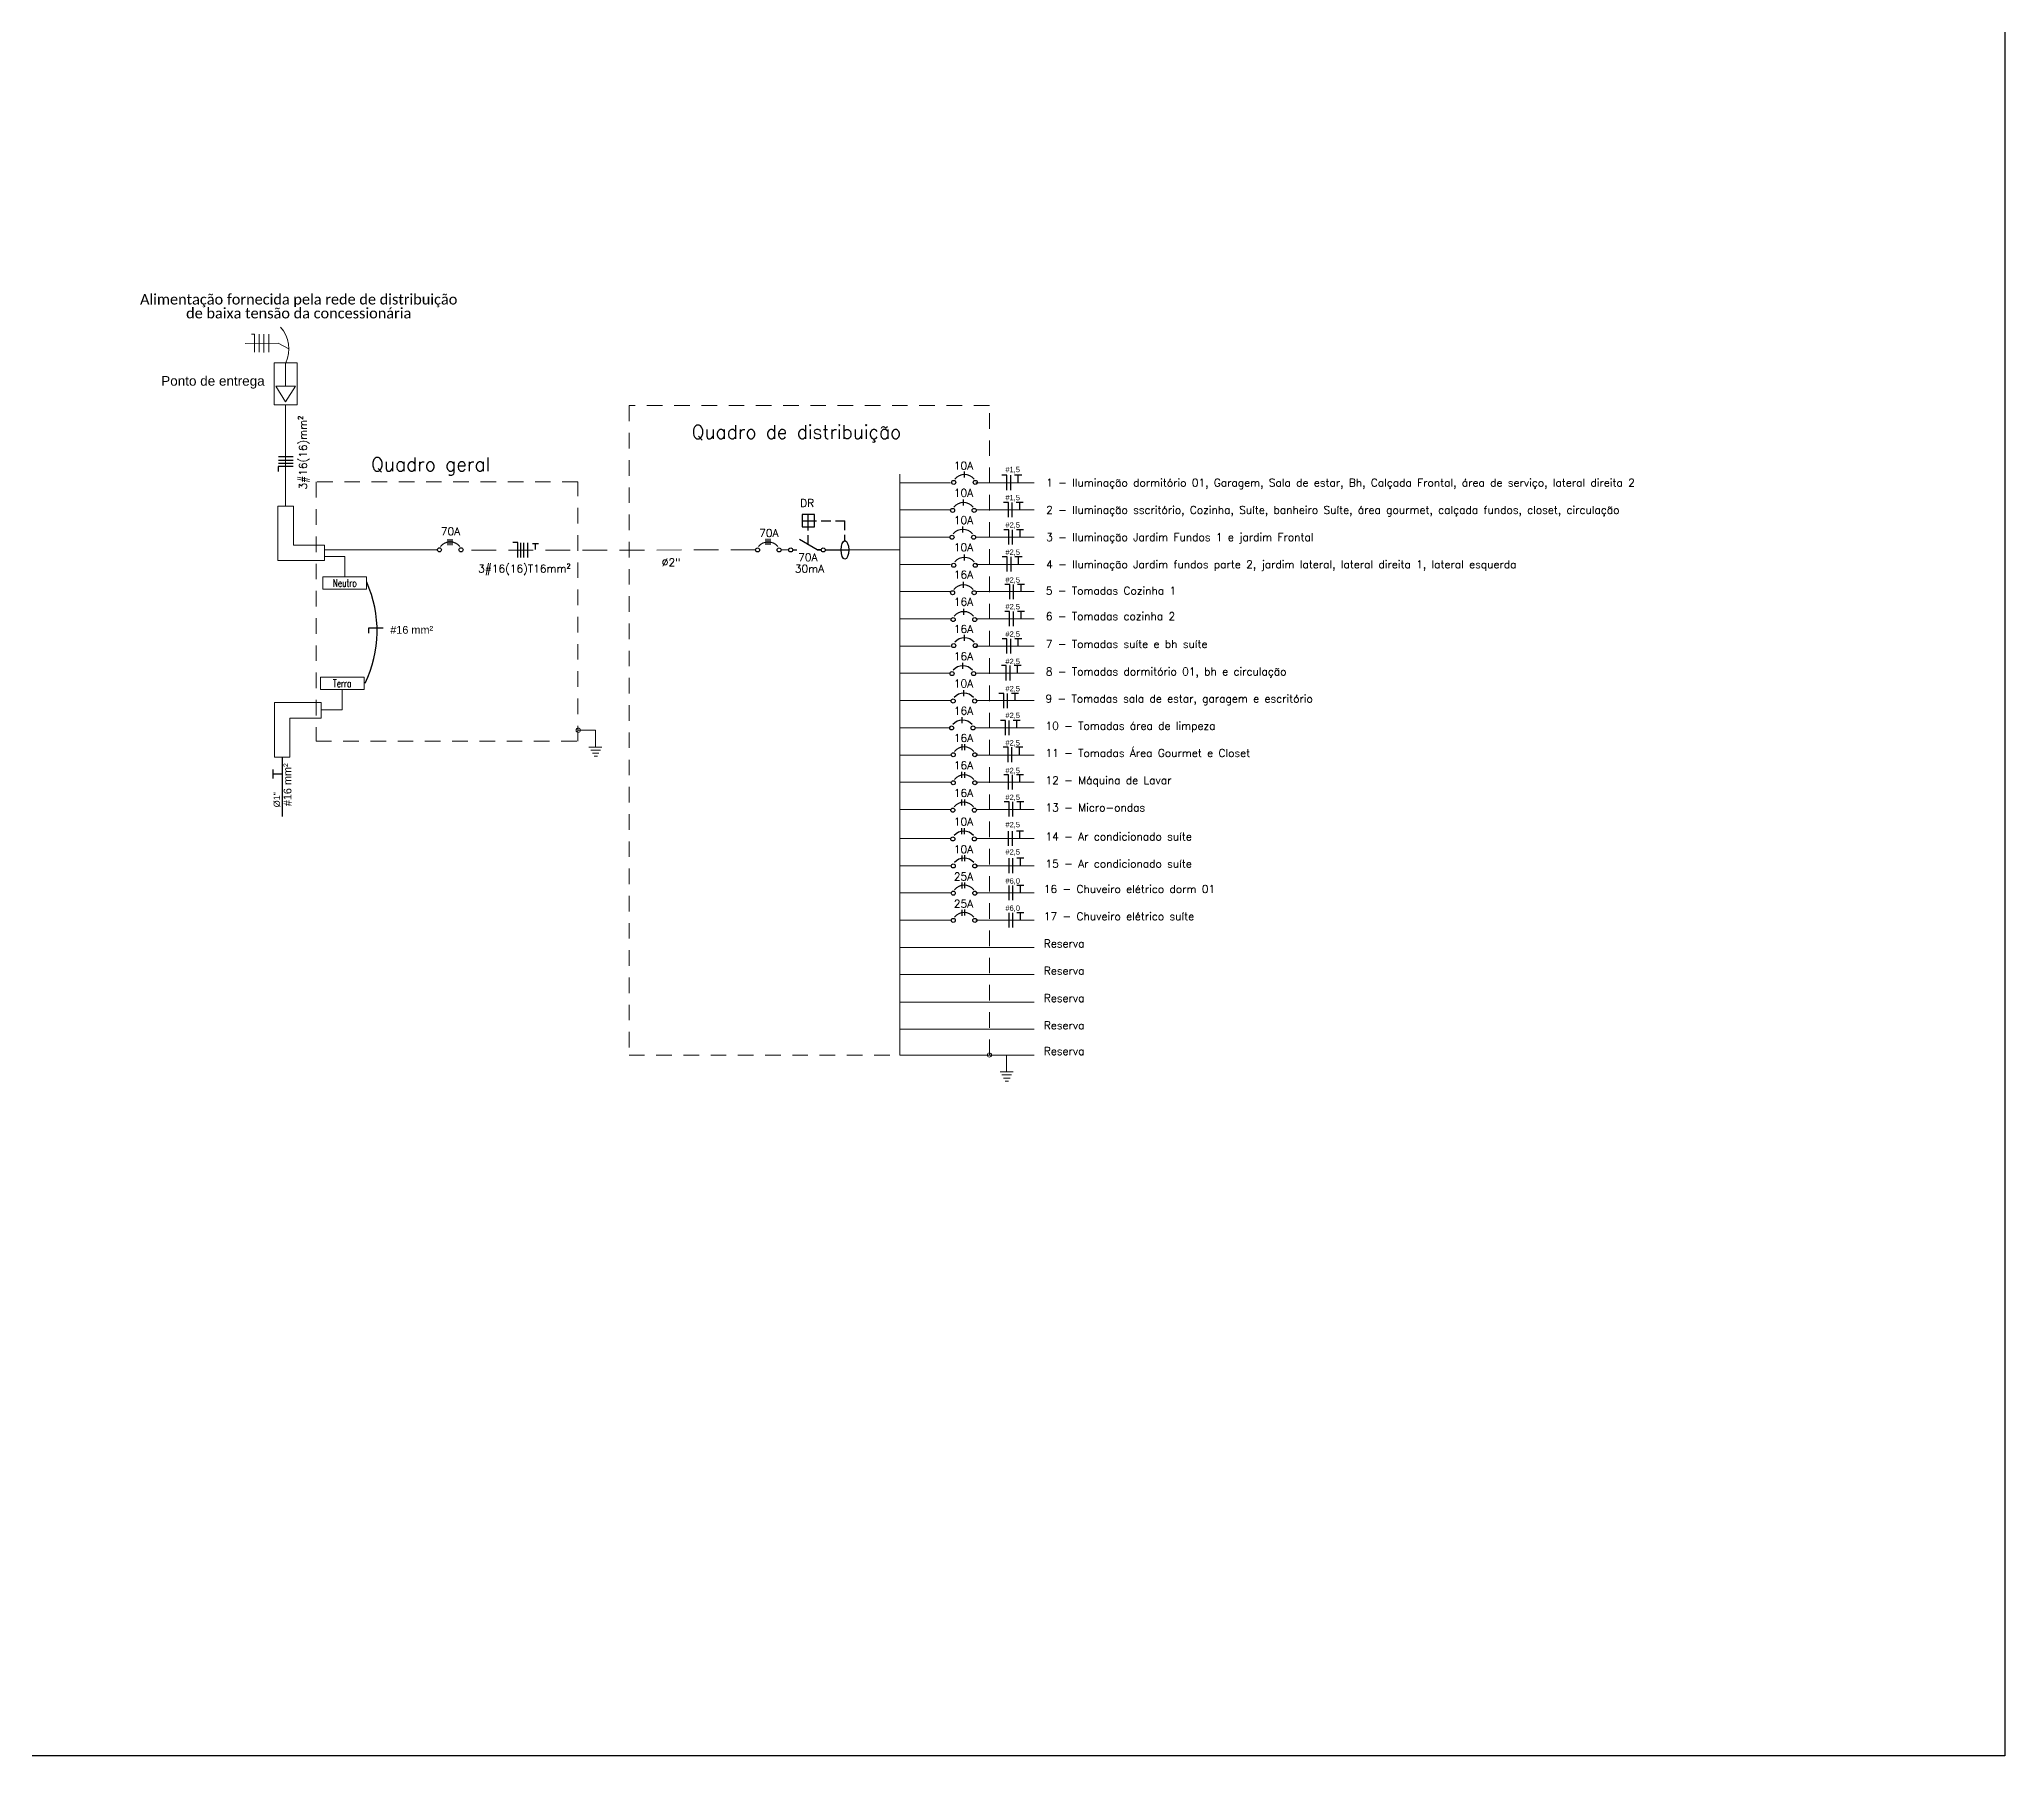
# Model space of a CAD drawing. Header units: millimetres. Extents: x 21 to 236, y 15 to 64.
# Drawn here: x 211.13 to 236.38, y 15.27 to 37.33 of the extents above; entities that cross this region are included whole.
import ezdxf
from ezdxf.enums import TextEntityAlignment as Align

# ---------------------------------------------------------------- set-up
doc = ezdxf.new("R2010")
doc.units = ezdxf.units.MM
for name, pattern in [('CONTORNO_QUADRO_T', [0.35, 0.2, -0.15]), ('DASHED2', [9.525, 6.35, -3.175]), ('ELETRODUTO_TETO', [1000, 1000, 0])]:
    doc.linetypes.add(name, pattern=pattern)
for name, color, linetype in [('ARQ5', 5, 'Continuous'), ('COTAS', 8, 'Continuous'), ('DIAGRAMAS_CONTORNO', 2, 'Continuous'), ('DIAGRAMAS_LINHA', 2, 'Continuous'), ('DIAGRAMAS_TEXTO', 4, 'Continuous'), ('DISJUNTOR_DR_30MA', 7, 'Continuous'), ('DISP_PROTECAO', 7, 'Continuous'), ('ELETRICA', 150, 'Continuous'), ('FIACAO', 7, 'Continuous'), ('INDICACAO_BIT_FIACAO', 7, 'Continuous'), ('INDICACAO_CIRCUITO', 7, 'Continuous'), ('INDICACAO_DIAM_TUBULACAO', 7, 'Continuous'), ('LEGENDA_LINHA', 2, 'Continuous'), ('LIE-BLOCK', 7, 'Continuous'), ('LIE-CIR-TOMADAS', 1, 'Continuous'), ('LIE-LEGENDA GERAL', 2, 'Continuous'), ('LIE-PTO-INT', 3, 'Continuous'), ("LIE-TAG'S", 7, 'Continuous'), ('tx-escala', 7, 'Continuous'), ('VIEW', 16, 'Continuous')]:
    doc.layers.add(name, color=color, linetype=linetype)
for name, color, linetype, lineweight in [('EL - Entrada', 4, 'DASHED2', 20), ('EL-Textos fios', 7, 'Continuous', 20), ('EL-Textos pontos', 5, 'Continuous', 20), ('INDICACAO_POTENCIA', 7, 'Continuous', 15)]:
    doc.layers.add(name, color=color, linetype=linetype, lineweight=lineweight)
doc.styles.add('ARIAL', font='arial.ttf')
doc.styles.add('MODEL1p100-escala', font='romans.shx', dxfattribs={"height": 0.25})
doc.styles.add('ROMANS', font='romans.shx')

# ---------------------------------------------------------------- blocks, each defined once
blk = doc.blocks.new('TERRAQD')
at = {"color": 3, "linetype": 'ByBlock', "lineweight": 5}
for p, q in [((0, 0), (-0.444, 0)), ((-0.444, 0), (-0.444, -0.435)), ((-0.609, -0.435), (-0.274, -0.435)), ((-0.57, -0.513), (-0.319, -0.513)), ((-0.531, -0.591), (-0.363, -0.591)), ((-0.492, -0.67), (-0.408, -0.67))]:
    blk.add_line(p, q, dxfattribs=at)
blk.add_circle((0, 0), 0.0554, dxfattribs=at)
blk = doc.blocks.new('*U65', base_point=(422.641, 259.843))
blk.add_lwpolyline([(422.972, 260.14), (422.972, 260.297), (422.815, 260.297), (422.815, 260.14)], close=True)
blk.add_ellipse((423.364, 259.843), major_axis=(0, 0.119), ratio=0.410959)
at = {"layer": 'ARQ5'}
blk.add_line((423.006, 259.843), (423.059, 259.843), dxfattribs=at)
at = {"layer": 'COTAS', "linetype": 'Continuous'}
for p, q in [((422.815, 260.218), (422.998, 260.218)), ((422.893, 260.092), (422.893, 260.297)), ((423.059, 260.218), (423.181, 260.218)), ((423.242, 260.218), (423.364, 260.218)), ((423.364, 260.096), (423.364, 260.218)), ((422.893, 259.909), (422.893, 260.031)), ((423.364, 259.962), (423.364, 260.035))]:
    blk.add_line(p, q, dxfattribs=at)
at = {"layer": 'ELETRICA'}
for p, q in [((422.693, 259.843), (422.745, 259.843)), ((423.111, 259.843), (423.413, 259.843))]:
    blk.add_line(p, q, dxfattribs=at)
blk.add_lwpolyline([(423.059, 259.843), (423.006, 259.843), (422.78, 259.975)], dxfattribs=at)
for centre in [(422.667, 259.843), (423.085, 259.843)]:
    blk.add_circle(centre, 0.0261, dxfattribs=at)
at = {"style": 'MODEL1p100-escala'}
blk.add_text('DR', height=0.1, dxfattribs=at).set_placement((422.79, 260.395))
at = {"layer": 'tx-escala', "style": 'MODEL1p100-escala'}
blk.add_text('30mA', height=0.1, dxfattribs=at).set_placement((422.909, 259.602), align=Align.MIDDLE)
blk = doc.blocks.new('*U66', base_point=(422.641, 259.843))
for centre in [(422.667, 259.843), (422.944, 259.843)]:
    blk.add_circle(centre, 0.026)
blk.add_arc((422.805, 259.782), 0.162, 39.9589, 140.0411)
blk = doc.blocks.new('*U64', base_point=(608.67, 153.293))
for p, q in [((608.67, 153.483), (608.544, 153.483)), ((608.67, 153.103), (608.67, 153.483))]:
    blk.add_line(p, q)
blk = doc.blocks.new('*U63', base_point=(576.818, 148.746))
blk.add_line((576.818, 148.556), (576.818, 148.936))
blk = doc.blocks.new('*U62', base_point=(635.972, 148.746))
at = {"linetype": 'Continuous'}
for p, q in [((636.064, 148.936), (635.881, 148.936)), ((635.972, 148.746), (635.972, 148.936))]:
    blk.add_line(p, q, dxfattribs=at)
blk = doc.blocks.new('*U68', base_point=(422.641, 259.843))
for centre in [(422.667, 259.843), (422.944, 259.843)]:
    blk.add_circle(centre, 0.026)
blk.add_arc((422.805, 259.782), 0.162, 39.9589, 140.0411)
blk = doc.blocks.new('*U67', base_point=(576.82, 148.75))
blk.add_line((576.82, 148.56), (576.82, 148.94))
blk = doc.blocks.new('*U69', base_point=(635.972, 148.746))
at = {"linetype": 'Continuous'}
for p, q in [((636.064, 148.936), (635.881, 148.936)), ((635.972, 148.746), (635.972, 148.936))]:
    blk.add_line(p, q, dxfattribs=at)
blk = doc.blocks.new('*U71', base_point=(451.551, 262.304))
for centre in [(451.577, 262.304), (451.854, 262.304)]:
    blk.add_circle(centre, 0.026)
blk.add_arc((451.716, 262.243), 0.162, 39.9589, 140.0411)
blk = doc.blocks.new('*U70', base_point=(576.82, 148.75))
blk.add_line((576.82, 148.56), (576.82, 148.94))
blk = doc.blocks.new('*U72', base_point=(451.716, 262.405))
at = {"xscale": 0.2, "yscale": 0.2, "zscale": 0.2}
blk.add_blockref('*U70', (451.716, 262.405), dxfattribs=at)
blk = doc.blocks.new('monofásico')
at = {"color": 4}
for p, q in [((-0.05, 0.095), (-0.113, 0.095)), ((-0.05, -0.095), (-0.05, 0.095))]:
    blk.add_line(p, q, dxfattribs=at)
at = {"color": 1}
blk.add_line((0, -0.095), (0, 0.095), dxfattribs=at)
at = {"color": 3, "linetype": 'Continuous'}
for p, q in [((0.141, 0.095), (0.05, 0.095)), ((0.096, 0), (0.096, 0.095))]:
    blk.add_line(p, q, dxfattribs=at)
blk = doc.blocks.new('*U49')
at = {"layer": 'LIE-PTO-INT'}
blk.add_blockref('monofásico', (0, 0), dxfattribs=at)
blk = doc.blocks.new('bifásico')
at = {"color": 1}
for p, q in [((-0.05, -0.095), (-0.05, 0.095)), ((0, -0.095), (0, 0.095))]:
    blk.add_line(p, q, dxfattribs=at)
at = {"color": 3, "linetype": 'Continuous'}
for p, q in [((0.141, 0.095), (0.05, 0.095)), ((0.096, 0), (0.096, 0.095))]:
    blk.add_line(p, q, dxfattribs=at)
blk = doc.blocks.new('*U51')
at = {"layer": 'LIE-PTO-INT'}
blk.add_blockref('bifásico', (0, 0), dxfattribs=at)

msp = doc.modelspace()

# ---------------------------------------------------------------- linework, layer by layer
at = {"layer": 'DIAGRAMAS_CONTORNO', "color": 0, "linetype": 'CONTORNO_QUADRO_T', "lineweight": 5}
for points in [[(218.704, 32.622), (218.704, 24.276), (223.335, 24.276), (223.335, 32.622)], [(214.682, 31.641), (214.682, 28.308), (218.046, 28.308), (218.046, 31.641)]]:
    msp.add_lwpolyline(points, close=True, dxfattribs=at)
at = {"layer": 'DIAGRAMAS_LINHA', "color": 0, "lineweight": 5}
for points in [[(214.291, 31.33), (214.291, 32.633)], [(222.184, 31.74), (222.184, 24.276)], [(222.184, 31.632), (222.834, 31.632)], [(223.163, 31.632), (223.913, 31.632)], [(222.184, 31.282), (222.834, 31.282)], [(223.163, 31.282), (223.913, 31.282)], [(222.184, 30.932), (222.834, 30.932)], [(223.163, 30.932), (223.913, 30.932)], [(214.792, 30.769), (216.242, 30.769)], [(215.051, 30.423), (215.051, 30.683), (214.801, 30.683)], [(220.658, 30.768), (220.756, 30.768)], [(221.528, 30.768), (222.182, 30.768)], [(222.184, 30.582), (222.834, 30.582)], [(223.163, 30.582), (223.913, 30.582)], [(222.184, 30.232), (222.834, 30.232)], [(223.163, 30.232), (223.913, 30.232)], [(222.184, 29.882), (222.834, 29.882)], [(223.163, 29.882), (223.913, 29.882)], [(222.184, 29.532), (222.834, 29.532)], [(223.163, 29.532), (223.913, 29.532)], [(222.184, 29.182), (222.834, 29.182)], [(223.163, 29.182), (223.913, 29.182)], [(215.019, 28.973), (215.019, 28.713), (214.747, 28.713)], [(222.184, 28.832), (222.834, 28.832)], [(223.163, 28.832), (223.913, 28.832)], [(222.184, 28.482), (222.834, 28.482)], [(223.163, 28.482), (223.913, 28.482)], [(222.184, 28.132), (222.834, 28.132)], [(223.163, 28.132), (223.913, 28.132)], [(222.184, 27.782), (222.834, 27.782)], [(223.163, 27.782), (223.913, 27.782)], [(222.184, 27.432), (222.834, 27.432)], [(223.163, 27.432), (223.913, 27.432)], [(222.184, 27.059), (222.834, 27.059)], [(223.163, 27.059), (223.913, 27.059)], [(222.184, 26.709), (222.834, 26.709)], [(223.163, 26.709), (223.913, 26.709)], [(222.184, 26.359), (222.834, 26.359)], [(223.163, 26.359), (223.913, 26.359)], [(222.184, 26.009), (222.834, 26.009)], [(223.163, 26.009), (223.913, 26.009)], [(222.184, 25.659), (223.913, 25.659)], [(222.184, 25.309), (223.913, 25.309)], [(222.184, 24.957), (223.913, 24.957)], [(222.184, 24.607), (223.913, 24.607)], [(222.184, 24.276), (223.913, 24.276)]]:
    msp.add_lwpolyline(points, dxfattribs=at)
for points in [[(214.791, 30.63), (214.791, 30.83), (214.391, 30.83), (214.391, 31.33), (214.191, 31.33), (214.191, 30.63)], [(214.771, 30.263), (215.331, 30.263), (215.331, 30.423), (214.771, 30.423)], [(214.739, 28.973), (215.299, 28.973), (215.299, 29.133), (214.739, 29.133)], [(214.747, 28.805), (214.747, 28.605), (214.347, 28.605), (214.347, 28.105), (214.147, 28.105), (214.147, 28.805)]]:
    msp.add_lwpolyline(points, close=True, dxfattribs=at)
at = {"layer": 'EL - Entrada', "color": 0, "linetype": 'ByBlock'}
for p, q in [((214.197, 33.424), (213.773, 33.423)), ((213.853, 33.542), (213.892, 33.542)), ((213.892, 33.31), (213.892, 33.542)), ((213.95, 33.31), (213.95, 33.542)), ((214.011, 33.307), (214.011, 33.539)), ((214.074, 33.308), (214.074, 33.54)), ((214.197, 33.424), (214.33, 33.352)), ((214.291, 33.173), (214.291, 32.873)), ((214.291, 32.673), (214.164, 32.873)), ((214.164, 32.873), (214.418, 32.873)), ((214.418, 32.873), (214.291, 32.673))]:
    msp.add_line(p, q, dxfattribs=at)
msp.add_lwpolyline([(214.144, 32.633), (214.144, 33.173), (214.439, 33.173), (214.439, 32.633)], close=True, dxfattribs=at)
msp.add_arc((213.901, 33.352), 0.43, 335.3392, 40.7564, dxfattribs=at)
at = {"layer": 'LEGENDA_LINHA', "color": 0}
msp.add_line((214.247, 28.105), (214.247, 27.343), dxfattribs=at)
at = {"layer": 'LIE-CIR-TOMADAS', "color": 0}
msp.add_arc((213.926, 29.722), 1.541, 334.2866, 24.111, dxfattribs=at)
at = {"layer": 'LIE-LEGENDA GERAL', "color": 0, "linetype": 'DASHED2', "lineweight": 5, "ltscale": 0.05}
msp.add_line((220.33, 30.768), (216.57, 30.764), dxfattribs=at)
at = {"layer": 'VIEW', "linetype": 'ELETRODUTO_TETO'}
msp.add_lwpolyline([(181.813, 59.391), (236.384, 59.391), (236.384, 15.27), (181.813, 15.27)], close=True, dxfattribs=at)

# ---------------------------------------------------------------- block references
at = {"color": 0}
for name, p, xscale, yscale, zscale in [('*U67', (216.378, 30.869), 0.2, 0.2, 0.2), ('*U67', (216.404, 30.869), 0.2, 0.2, 0.2), ('*U67', (216.433, 30.869), 0.2, 0.2, 0.2), ('*U69', (217.502, 30.772), 0.4006520812789592, 0.4006520812789592, 0.4006520812789592), ('*U67', (220.465, 30.873), 0.2, 0.2, 0.2), ('*U67', (220.491, 30.873), 0.2, 0.2, 0.2), ('*U67', (220.52, 30.873), 0.2, 0.2, 0.2)]:
    msp.add_blockref(name, p, dxfattribs=dict(at, xscale=xscale, yscale=yscale, zscale=zscale))
at = {"color": 0, "xscale": 0.6282403323690173, "yscale": 0.6282403323690173, "zscale": 0.6282403323690173, "rotation": 90}
msp.add_blockref('*U62', (214.247, 27.887), dxfattribs=at)
at = {"layer": 'DIAGRAMAS_LINHA', "color": 0, "lineweight": 5, "xscale": -0.5, "yscale": 0.5, "zscale": 0.5}
for p in [(218.052, 28.451), (223.335, 24.276)]:
    msp.add_blockref('TERRAQD', p, dxfattribs=at)
at = {"layer": 'DISJUNTOR_DR_30MA', "color": 0, "lineweight": 5}
msp.add_blockref('*U65', (220.756, 30.768), dxfattribs=at)
at = {"layer": 'DISP_PROTECAO', "color": 0, "lineweight": 5}
for name, p in [('*U71', (222.851, 31.636)), ('*U72', (223.015, 31.736)), ('*U71', (222.837, 31.276)), ('*U72', (223.001, 31.377)), ('*U72', (222.994, 31.031)), ('*U68', (216.242, 30.769)), ('*U66', (220.33, 30.768)), ('*U71', (222.83, 30.931)), ('*U71', (222.851, 30.571)), ('*U72', (223.015, 30.671)), ('*U71', (222.837, 30.218)), ('*U72', (223.001, 30.319)), ('*U71', (222.844, 29.873)), ('*U72', (223.008, 29.973)), ('*U71', (222.851, 29.538)), ('*U72', (223.015, 29.638)), ('*U72', (222.994, 29.279)), ('*U71', (222.83, 29.178)), ('*U71', (222.844, 28.826)), ('*U72', (223.008, 28.926)), ('*U71', (222.823, 28.48)), ('*U72', (222.987, 28.581)), ('*U71', (222.845, 28.135)), ('*U72', (222.986, 28.234)), ('*U72', (223.021, 28.234)), ('*U71', (222.845, 27.775)), ('*U72', (222.983, 27.876)), ('*U72', (223.02, 27.875)), ('*U72', (222.98, 27.522)), ('*U72', (223.018, 27.521)), ('*U71', (222.84, 27.423)), ('*U71', (222.84, 27.053)), ('*U72', (222.983, 27.152)), ('*U72', (223.017, 27.154)), ('*U71', (222.845, 26.706)), ('*U72', (222.984, 26.804)), ('*U72', (223.02, 26.807)), ('*U71', (222.845, 26.356)), ('*U72', (222.984, 26.454)), ('*U72', (223.02, 26.457)), ('*U71', (222.845, 26.006)), ('*U72', (222.984, 26.104)), ('*U72', (223.02, 26.107))]:
    msp.add_blockref(name, p, dxfattribs=at)
at = {"layer": 'FIACAO', "color": 0, "lineweight": 5, "xscale": 0.5000000000000001, "yscale": 0.5000000000000001, "zscale": 0.5000000000000001, "rotation": 90.00000000000001}
for name, p in [('*U64', (214.291, 31.838)), ('*U63', (214.293, 31.917)), ('*U63', (214.293, 31.879)), ('*U63', (214.294, 31.966)), ('*U64', (215.451, 29.761))]:
    msp.add_blockref(name, p, dxfattribs=at)
at = {"layer": 'FIACAO', "color": 0, "lineweight": 5, "xscale": 0.5000000000000001, "yscale": 0.5000000000000001, "zscale": 0.5000000000000001}
for name, p in [('*U64', (217.274, 30.767)), ('*U63', (217.314, 30.765)), ('*U63', (217.353, 30.765)), ('*U63', (217.402, 30.764))]:
    msp.add_blockref(name, p, dxfattribs=at)
at = {"layer": "LIE-TAG'S", "color": 0}
for name, p in [('*U49', (223.61, 31.632)), ('*U49', (223.63, 31.282)), ('*U49', (223.634, 30.933)), ('*U49', (223.614, 30.586)), ('*U49', (223.647, 30.228)), ('*U49', (223.646, 29.883)), ('*U49', (223.611, 29.531)), ('*U49', (223.602, 29.186)), ('*U49', (223.57, 28.828)), ('*U49', (223.591, 28.482)), ('*U49', (223.626, 28.136)), ('*U49', (223.632, 27.783)), ('*U49', (223.638, 27.437)), ('*U51', (223.632, 27.06)), ('*U51', (223.638, 26.71)), ('*U51', (223.638, 26.36)), ('*U51', (223.638, 26.01))]:
    msp.add_blockref(name, p, dxfattribs=at)

# ---------------------------------------------------------------- texts
at = {"layer": 'DIAGRAMAS_TEXTO', "color": 0, "lineweight": 5, "style": 'ROMANS'}
for s, p in [('Quadro de distribuição', (219.509, 32.197)), ('Quadro geral', (215.389, 31.782))]:
    msp.add_text(s, height=0.175, dxfattribs=at).set_placement(p)
at = {"layer": 'DIAGRAMAS_TEXTO', "color": 0, "lineweight": 5, "style": 'ROMANS', "width": 0.7}
for s, p in [('Neutro', (215.051, 30.343)), ('Terra', (215.019, 29.053))]:
    msp.add_text(s, height=0.1, dxfattribs=at).set_placement(p, align=Align.MIDDLE_CENTER)
at = {"layer": 'DIAGRAMAS_TEXTO', "color": 0, "lineweight": 5, "style": 'ROMANS'}
for s, p in [('16 - Chuveiro elétrico dorm 01', (224.036, 26.409)), ('17 - Chuveiro elétrico suíte', (224.036, 26.059)), ('Reserva', (224.036, 25.709)), ('Reserva', (224.036, 25.359)), ('Reserva', (224.036, 25.007)), ('Reserva', (224.036, 24.657)), ('Reserva', (224.036, 24.326))]:
    msp.add_text(s, height=0.1, dxfattribs=at).set_placement(p, align=Align.MIDDLE_LEFT)
at = {"layer": 'EL - Entrada', "color": 0, "insert": (213.357, 32.841), "char_height": 0.12406, "width": 1.39502, "attachment_point": 8, "line_spacing_factor": 0.798, "style": 'ARIAL'}
msp.add_mtext('Ponto de entrega', dxfattribs=at)
at = {"layer": 'EL-Textos fios', "color": 0, "char_height": 0.1001, "width": 0.60196, "attachment_point": 8, "line_spacing_factor": 0.798, "style": 'ARIAL'}
for insert, rotation in [((215.911, 29.689), 0.029), ((214.366, 27.75), 90.461)]:
    msp.add_mtext('#16 mm²', dxfattribs=dict(at, insert=insert, rotation=rotation))
at = {"layer": 'EL-Textos pontos', "color": 0, "insert": (214.459, 33.742), "char_height": 0.134254, "width": 4.20139, "attachment_point": 8, "line_spacing_factor": 0.798, "style": 'ARIAL'}
msp.add_mtext('{\\fCalibri Light|b0|i0|c0|p34;\\C0;Alimentação fornecida pela rede de distribuição de baixa tensão da concessionária}', dxfattribs=at)
at = {"layer": 'INDICACAO_BIT_FIACAO', "color": 0, "lineweight": 5, "style": 'ROMANS'}
msp.add_text('3#16(16)mm²', height=0.1, rotation=90, dxfattribs=at).set_placement((214.463, 32.018), align=Align.TOP_CENTER)
msp.add_text('3#16(16)T16mm²', height=0.1, dxfattribs=at).set_placement((217.36, 30.578), align=Align.TOP_CENTER)
at = {"layer": 'INDICACAO_CIRCUITO', "color": 0, "lineweight": 5, "style": 'ROMANS'}
for s, p in [('1 - Iluminação dormitório 01, Garagem, Sala de estar, Bh, Calçada Frontal, área de serviço, lateral direita 2', (224.063, 31.632)), ('2 - Iluminação sscritório, Cozinha, Suíte, banheiro Suíte, área gourmet, calçada fundos, closet, circulação', (224.063, 31.282)), ('3 - Iluminação Jardim Fundos 1 e jardim Frontal', (224.063, 30.932)), ('4 - Iluminação Jardim fundos parte 2, jardim lateral, lateral direita 1, lateral esquerda', (224.063, 30.582)), ('5 - Tomadas Cozinha 1', (224.062, 30.244)), ('6 - Tomadas cozinha 2 ', (224.061, 29.916)), ('7 - Tomadas suíte e bh suíte ', (224.061, 29.558)), ('8 - Tomadas dormitório 01, bh e circulação', (224.061, 29.205)), ('9 - Tomadas sala de estar, garagem e escritório', (224.056, 28.857)), ('10 - Tomadas área de limpeza', (224.056, 28.507)), ('11 - Tomadas Área Gourmet e Closet', (224.056, 28.157)), ('12 - Máquina de Lavar', (224.056, 27.807)), ('13 - Micro-ondas', (224.056, 27.457)), ('14 - Ar condicionado suíte', (224.056, 27.084)), ('15 - Ar condicionado suíte', (224.056, 26.734))]:
    msp.add_text(s, height=0.1, dxfattribs=at).set_placement(p, align=Align.MIDDLE_LEFT)
at = {"layer": 'INDICACAO_DIAM_TUBULACAO', "color": 0, "lineweight": 5, "style": 'ROMANS'}
msp.add_text('%%C2"', height=0.1, rotation=359.9235, dxfattribs=at).set_placement((219.124, 30.528), align=Align.BOTTOM_LEFT)
at = {"layer": 'INDICACAO_POTENCIA', "color": 0, "lineweight": 5, "style": 'ROMANS'}
for s, p in [('10A', (223.003, 31.801)), ('10A', (223.003, 31.451)), ('10A', (223.003, 31.101)), ('70A', (216.411, 30.957)), ('70A', (220.499, 30.936)), ('10A', (223.003, 30.751)), ('16A', (223.003, 30.401)), ('16A', (223.003, 30.051)), ('16A', (223.003, 29.701)), ('16A', (223.003, 29.351)), ('10A', (223.003, 29.001)), ('16A', (223.003, 28.65)), ('16A', (223.003, 28.301)), ('16A', (223.003, 27.95)), ('16A', (223.002, 27.594)), ('10A', (223.003, 27.226)), ('10A', (223.002, 26.87)), ('25A', (223.002, 26.52)), ('25A', (223.002, 26.17))]:
    msp.add_text(s, height=0.1, dxfattribs=at).set_placement(p, align=Align.CENTER)
msp.add_text('70A', height=0.1, dxfattribs=at).set_placement((221.004, 30.674), align=Align.MIDDLE)
at = {"layer": 'LIE-BLOCK', "color": 0, "style": 'ARIAL'}
for s, p in [('#1,5', (223.541, 31.767)), ('#1,5', (223.541, 31.406)), ('#2,5', (223.541, 31.054)), ('#2,5', (223.541, 30.704)), ('#2,5', (223.541, 30.348)), ('#2,5', (223.541, 30.004)), ('#2,5', (223.541, 29.652)), ('#2,5', (223.541, 29.3)), ('#2,5', (223.541, 28.95)), ('#2,5', (223.541, 28.607)), ('#2,5', (223.541, 28.254)), ('#2,5', (223.541, 27.898)), ('#2,5', (223.541, 27.554)), ('#2,5', (223.541, 27.203)), ('#2,5', (223.541, 26.851)), ('#6,0', (223.541, 26.479)), ('#6,0', (223.541, 26.129))]:
    msp.add_text(s, height=0.0691, dxfattribs=at).set_placement(p)
msp.add_text('%%C1"', height=0.0829, rotation=89.3891, dxfattribs=at).set_placement((214.219, 27.459))

doc.saveas('drawing.dxf')
